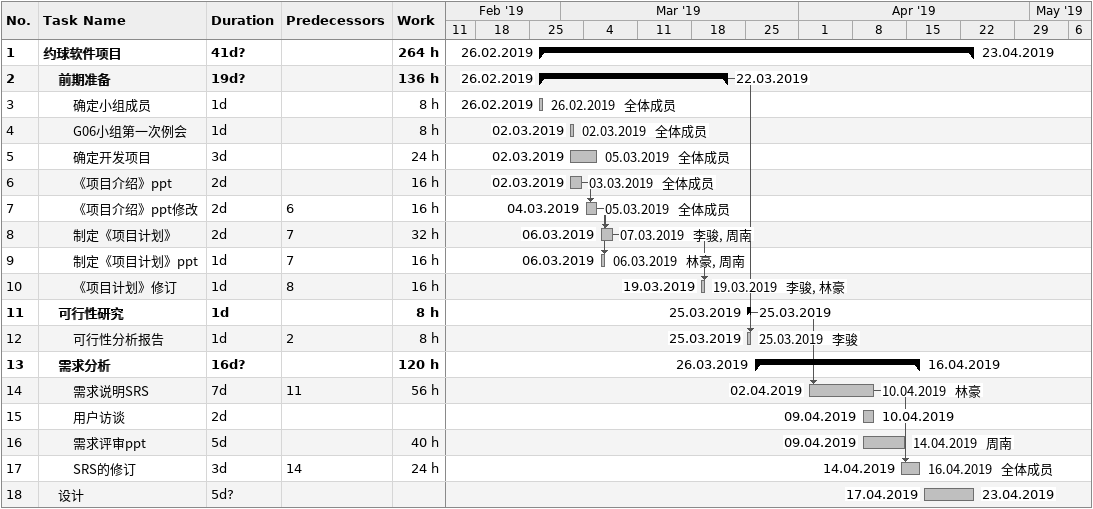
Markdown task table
| ID | Level | Task | Duration | Start | Finish | Predecessors | Resources | Work (h) |
|---|---|---|---|---|---|---|---|---|
| 1 | 1 | **约球软件项目** | 41d? | 2019-02-26 | 2019-04-23 |  |  | 264 |
| 2 | 2 | **前期准备** | 19d? | 2019-02-26 | 2019-03-22 |  |  | 136 |
| 3 | 3 | 确定小组成员 | 1d | 2019-02-26 | 2019-02-26 |  | 全体成员 | 8 |
| 4 | 3 | G06小组第一次例会 | 1d | 2019-03-02 | 2019-03-02 |  | 全体成员 | 8 |
| 5 | 3 | 确定开发项目 | 3d | 2019-03-02 | 2019-03-05 |  | 全体成员 | 24 |
| 6 | 3 | 《项目介绍》ppt | 2d | 2019-03-02 | 2019-03-03 |  | 全体成员 | 16 |
| 7 | 3 | 《项目介绍》ppt修改 | 2d | 2019-03-04 | 2019-03-05 | 6 | 全体成员 | 16 |
| 8 | 3 | 制定《项目计划》 | 2d | 2019-03-06 | 2019-03-07 | 7 | 李骏, 周南 | 32 |
| 9 | 3 | 制定《项目计划》ppt | 1d | 2019-03-06 | 2019-03-06 | 7 | 林豪, 周南 | 16 |
| 10 | 3 | 《项目计划》修订 | 1d | 2019-03-19 | 2019-03-19 | 8 | 李骏, 林豪 | 16 |
| 11 | 2 | **可行性研究** | 1d | 2019-03-25 | 2019-03-25 |  |  | 8 |
| 12 | 3 | 可行性分析报告 | 1d | 2019-03-25 | 2019-03-25 | 2 | 李骏 | 8 |
| 13 | 2 | **需求分析** | 16d? | 2019-03-26 | 2019-04-16 |  |  | 120 |
| 14 | 3 | 需求说明SRS | 7d | 2019-04-02 | 2019-04-10 | 11 | 林豪 | 56 |
| 15 | 3 | 用户访谈 | 2d | 2019-04-09 | 2019-04-10 |  |  |  |
| 16 | 3 | 需求评审ppt | 5d | 2019-04-09 | 2019-04-14 |  | 周南 | 40 |
| 17 | 3 | SRS的修订 | 3d | 2019-04-14 | 2019-04-16 | 14 | 全体成员 | 24 |
| 18 | 2 | 设计 | 5d? | 2019-04-17 | 2019-04-23 |  |  |  |
